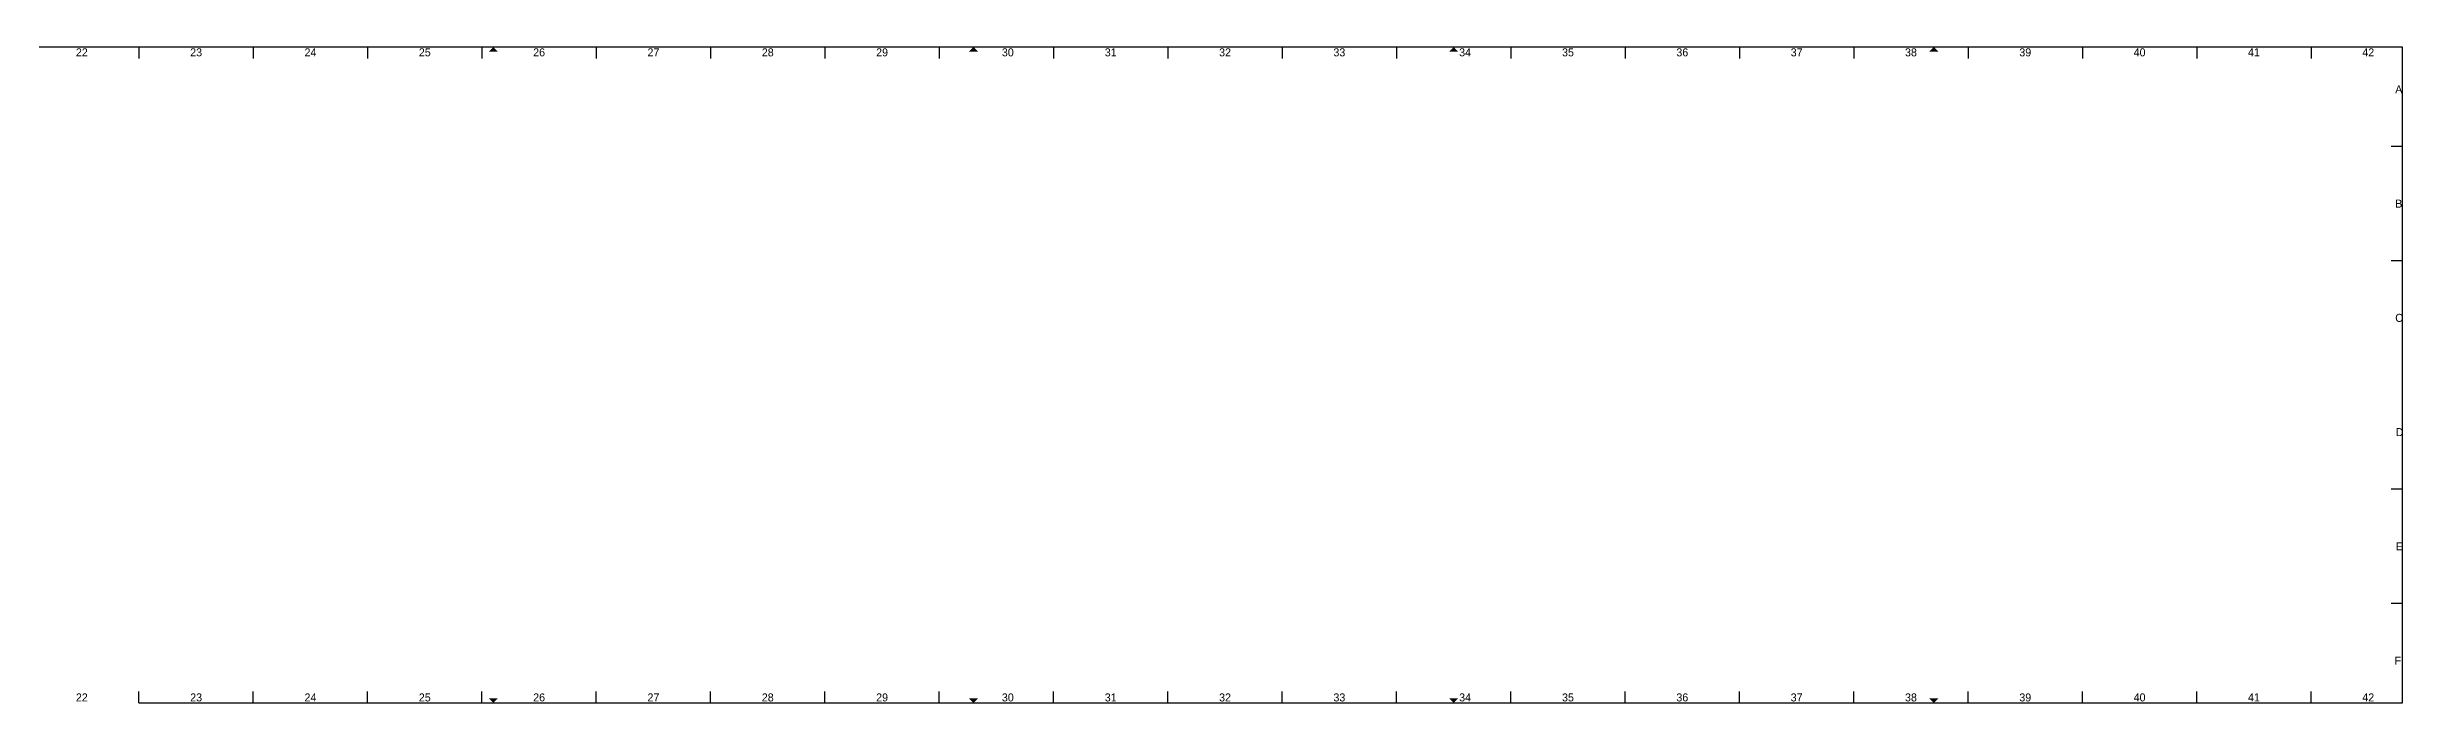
# Model space of a CAD drawing. Extents: x -5 to 2075, y -5 to 282.
# Drawn here: x 1045 to 2075, y -5 to 282 of the extents above; entities that cross this region are included whole.
import ezdxf
from ezdxf.enums import TextEntityAlignment as Align

# ---------------------------------------------------------------- set-up
doc = ezdxf.new("R2010")
doc.units = 0
doc.layers.add('to-xx-rooster', color=7, linetype='CONTINUOUS', lineweight=25)
doc.layers.add('to-xx-vouwmerk', color=7, linetype='CONTINUOUS', lineweight=18)
doc.styles.add('RTW_ISO', font='iso-rtw.shx')

msp = doc.modelspace()

# ---------------------------------------------------------------- hatches: boundary and pattern name
at = {"layer": 'to-xx-vouwmerk'}
for points in [[(1242, 280), (1240, 282), (1238, 280)], [(1452, 280), (1450, 282), (1448, 280)], [(1662, 280), (1660, 282), (1658, 280)], [(1872, 280), (1870, 282), (1868, 280)], [(1238, -3), (1240, -5), (1242, -3)], [(1448, -3), (1450, -5), (1452, -3)], [(1658, -3), (1660, -5), (1662, -3)], [(1868, -3), (1870, -5), (1872, -3)]]:
    msp.add_hatch(color=256, dxfattribs=at).paths.add_polyline_path(points)

# ---------------------------------------------------------------- linework, layer by layer
at = {"layer": 'to-xx-rooster'}
for p, q in [((2075, 282), (-5, 282)), ((1085, 282), (1085, 277)), ((1135, 282), (1135, 277)), ((1185, 282), (1185, 277)), ((1235, 282), (1235, 277)), ((1285, 282), (1285, 277)), ((1335, 282), (1335, 277)), ((1385, 282), (1385, 277)), ((1435, 282), (1435, 277)), ((1485, 282), (1485, 277)), ((1535, 282), (1535, 277)), ((1585, 282), (1585, 277)), ((1635, 282), (1635, 277)), ((1685, 282), (1685, 277)), ((1735, 282), (1735, 277)), ((1785, 282), (1785, 277)), ((1835, 282), (1835, 277)), ((1885, 282), (1885, 277)), ((1935, 282), (1935, 277)), ((1985, 282), (1985, 277)), ((2035, 282), (2035, 277)), ((2075, -5), (2075, 282)), ((2075, 238.5), (2070, 238.5)), ((2075, 188.5), (2070, 188.5)), ((2075, 88.5), (2070, 88.5)), ((2075, 38.5), (2070, 38.5)), ((1085, -5), (1085, 0)), ((1135, -5), (1135, 0)), ((1185, -5), (1185, 0)), ((1235, -5), (1235, 0)), ((1285, -5), (1285, 0)), ((1335, -5), (1335, 0)), ((1385, -5), (1385, 0)), ((1435, -5), (1435, 0)), ((1485, -5), (1485, 0)), ((1535, -5), (1535, 0)), ((1585, -5), (1585, 0)), ((1635, -5), (1635, 0)), ((1685, -5), (1685, 0)), ((1735, -5), (1735, 0)), ((1785, -5), (1785, 0)), ((1835, -5), (1835, 0)), ((1885, -5), (1885, 0)), ((1935, -5), (1935, 0)), ((1985, -5), (1985, 0)), ((2035, -5), (2035, 0)), ((1085, -5), (2075, -5))]:
    msp.add_line(p, q, dxfattribs=at)

# ---------------------------------------------------------------- texts
at = {"layer": 'to-xx-rooster', "style": 'RTW_ISO'}
for s, p in [('22', (1060, 276.9)), ('23', (1110, 276.9)), ('24', (1160, 276.9)), ('25', (1210, 276.9)), ('26', (1260, 276.9)), ('27', (1310, 276.9)), ('28', (1360, 276.9)), ('29', (1410, 276.9)), ('30', (1465, 276.9)), ('31', (1510, 276.9)), ('32', (1560, 276.9)), ('33', (1610, 276.9)), ('34', (1665, 276.9)), ('35', (1710, 276.9)), ('36', (1760, 276.9)), ('37', (1810, 276.9)), ('38', (1860, 276.9)), ('39', (1910, 276.9)), ('40', (1960, 276.9)), ('41', (2010, 276.9)), ('42', (2060, 276.9)), ('22', (1060, -5.4)), ('23', (1110, -5.4)), ('24', (1160, -5.4)), ('25', (1210, -5.4)), ('26', (1260, -5.4)), ('27', (1310, -5.4)), ('28', (1360, -5.4)), ('29', (1410, -5.4)), ('30', (1465, -5.4)), ('31', (1510, -5.4)), ('32', (1560, -5.4)), ('33', (1610, -5.4)), ('34', (1665, -5.4)), ('35', (1710, -5.4)), ('36', (1760, -5.4)), ('37', (1810, -5.4)), ('38', (1860, -5.4)), ('39', (1910, -5.4)), ('40', (1960, -5.4)), ('41', (2010, -5.4)), ('42', (2060, -5.4))]:
    msp.add_text(s, height=3.5, dxfattribs=at).set_placement(p, align=Align.BOTTOM_CENTER)
for s, p in [('A', (2071.8, 263.5)), ('B', (2071.8, 213.5)), ('C', (2071.8, 163.5)), ('D', (2072, 113.5)), ('E', (2072, 63.5)), ('F', (2071.5, 13.5))]:
    msp.add_text(s, height=3.5, dxfattribs=at).set_placement(p, align=Align.MIDDLE_LEFT)

doc.saveas('drawing.dxf')
